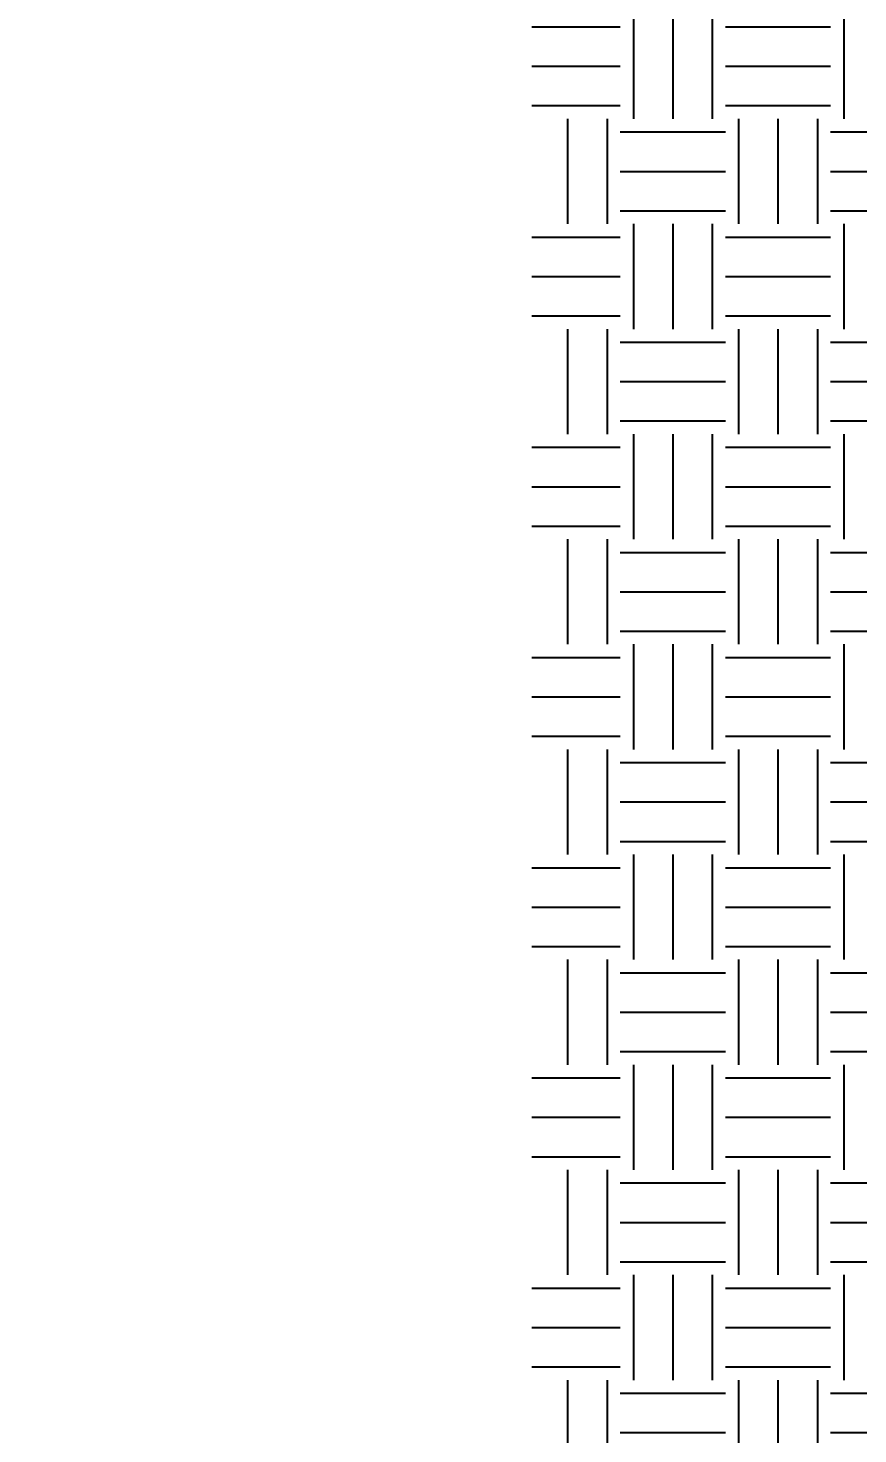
# Model space of a CAD drawing. Extents: x 1 to 1213870, y 9 to 1586095.
# Drawn here: x 39.773 to 40.128, y 42.927 to 43.529 of the extents above; entities that cross this region are included whole.
import ezdxf
from ezdxf import colors
from ezdxf.entities.mleader import LeaderData, LeaderLine
from ezdxf.math import Vec2, Vec3

# ---------------------------------------------------------------- set-up
doc = ezdxf.new("R2010")
doc.units = 0
doc.header["$LTSCALE"] = 10
doc.header["$MEASUREMENT"] = 0
doc.layers.get('0').update_dxf_attribs({"color": 255})
doc.layers.add('LA-DT-COMPACTED SOIL', color=19, linetype='Continuous')
doc.layers.add('LA-GNRL-Design Leader', color=242, linetype='Continuous')
doc.styles.add('TXT- (design)', font='stylu.ttf', dxfattribs={"width": 0.7})

# ---------------------------------------------------------------- blocks, each defined once
blk = doc.blocks.new('_BoxFilled')
at = {"color": 0, "linetype": 'ByBlock', "lineweight": -2}
blk.add_line((-0.5, 0), (-1, 0), dxfattribs=at)
at = {"color": 0, "linetype": 'ByBlock'}
blk.add_solid([(-0.5, 0.5), (0.5, 0.5), (-0.5, -0.5), (0.5, -0.5)], dxfattribs=at)

msp = doc.modelspace()

# ---------------------------------------------------------------- hatches: boundary and pattern name
at = {"layer": 'LA-DT-COMPACTED SOIL'}
h = msp.add_hatch(dxfattribs=at)
h.set_pattern_fill('EARTH', color=256, scale=0.18)
h.set_pattern_definition([(270, (44.39708, 46.549835), (0.045, -0.045), [0.045, -0.045]), (270, (44.413955, 46.549835), (0.045, -0.045), [0.045, -0.045]), (270, (44.43083, 46.549835), (0.045, -0.045), [0.045, -0.045]), (360, (44.436455, 46.54421), (0.045, 0.045), [0.045, -0.045]), (360, (44.436455, 46.527335), (0.045, 0.045), [0.045, -0.045]), (360, (44.436455, 46.51046), (0.045, 0.045), [0.045, -0.045])])
edge = h.paths.add_edge_path()
edge.add_line((39.98862, 41.97161), (40.97965, 41.97161))
edge.add_line((40.97965, 41.97161), (40.97962, 42.4967))
edge.add_line((40.97962, 42.4967), (40.6355, 42.49664))
edge.add_line((40.6355, 42.49664), (40.60023, 42.15662))
edge.add_arc((40.58484, 42.15996), 0.01575, 192.25877, 347.7494, ccw=False)
edge.add_line((40.56944, 42.15662), (40.56944, 42.14671))
edge.add_line((40.56944, 42.14671), (40.26944, 42.14671))
edge.add_line((40.26944, 42.14671), (40.26944, 42.05671))
edge.add_line((40.26944, 42.05671), (40.13961, 42.05671))
edge.add_line((40.13961, 42.05671), (40.13961, 43.48654))
edge.add_line((40.13961, 43.48654), (40.26944, 43.48654))
edge.add_line((40.26944, 43.48654), (40.26944, 43.39654))
edge.add_line((40.26944, 43.39654), (40.56944, 43.39654))
edge.add_line((40.56944, 43.39654), (40.56944, 43.38654))
edge.add_arc((40.58484, 43.3833), 0.01574, 12.22549, 168.11081, ccw=False)
edge.add_line((40.60023, 43.38663), (40.6355, 43.04661))
edge.add_line((40.6355, 43.04661), (40.93898, 43.04655))
edge.add_line((40.93898, 43.04655), (40.93895, 43.34187))
edge.add_line((40.93895, 43.34187), (41.03896, 43.44525))
edge.add_line((41.03896, 43.44525), (41.03846, 43.77161))
edge.add_line((41.03846, 43.77161), (40.7035, 43.77161))
edge.add_line((40.7035, 43.77161), (39.98862, 43.77161))
edge.add_line((39.98862, 43.77161), (39.98862, 41.97161))

# ---------------------------------------------------------------- leaders
at = {"layer": 'LA-GNRL-Design Leader'}
ml = msp.add_multileader_mtext('Standard', dxfattribs=at)
ml.set_content('{\\T1.021;40X1200X100mm. BURMESE TEAKWOOD SLATES. W./DARK BROWN STAIN& PROTECTED WITH VARNISH.}', color=3, style='TXT- (design)')
ml.set_leader_properties(color=256)
ml.set_arrow_properties(name='BOXFILLED')
ml.build(insert=Vec2(0, 0))
ml.multileader.update_dxf_attribs({"dogleg_length": 0.001, "arrow_head_size": 0.018, "scale": 20})
ctx = ml.context
ctx.base_point, ctx.scale, ctx.char_height, ctx.arrow_head_size, ctx.landing_gap_size, ctx.plane_origin = Vec3(53.03535, 41.70604), 20, 0.06, 0.018, 0.004, Vec3(50.53108, 43.68687)
ctx.text_align_type = 2
notes = []
notes.append((ctx, [(1, (1, 1, 0), (52.99205, 41.70604), (1, 0), 0.0433, [(0, [(52.99205, 42.99818)], 0, [])])]))
ctx.mtext.insert, ctx.mtext.width, ctx.mtext.alignment, ctx.mtext.flow_direction = Vec3(54.56712, 41.73999), 1.5742316, 3, 5
for ctx, leaders in notes:
    for number, flags, end, landing, length, lines in leaders:
        leader = LeaderData()
        leader.index, (leader.has_last_leader_line, leader.has_dogleg_vector, leader.attachment_direction) = number, flags
        leader.last_leader_point, leader.dogleg_vector, leader.dogleg_length = Vec3(end), Vec3(landing), length
        for number, points, colour, breaks in lines:
            line = LeaderLine()
            line.index, line.vertices, line.color, line.breaks = number, Vec3.list(points), colors.encode_raw_color(colour), breaks
            leader.lines.append(line)
        ctx.leaders.append(leader)

doc.saveas('drawing.dxf')
